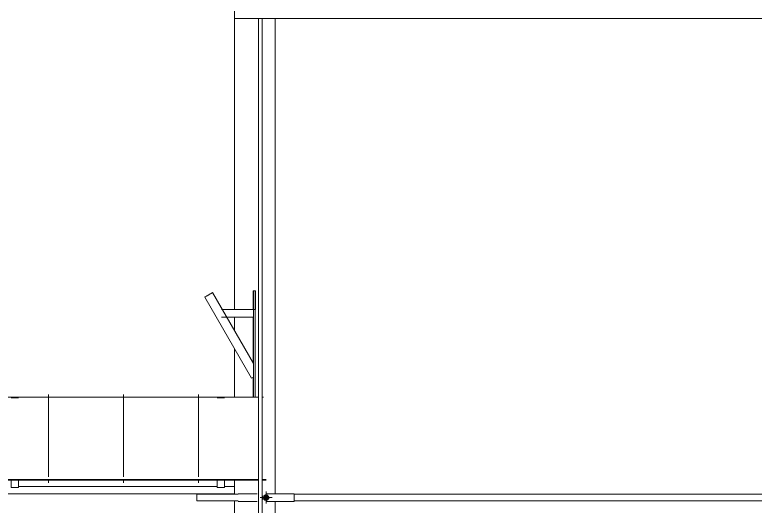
# Model space of a CAD drawing. Header units: millimetres. Extents: x -20192 to 462224, y -45352 to 20466.
# Drawn here: x 176325 to 178301, y 4887 to 6200 of the extents above; entities that cross this region are included whole.
import ezdxf

# ---------------------------------------------------------------- set-up
doc = ezdxf.new("R2010")
doc.units = ezdxf.units.MM
for name, color, linetype, lineweight in [('A-GENM', 13, 'Continuous', 9), ('A-ROOF', 132, 'Continuous', 9), ('A-WALL', 113, 'Continuous', 9), ('E-POWR-CNDT', 130, 'Continuous', 9), ('E-POWR-CNTR', 130, 'Continuous', 9), ('E-POWR-DROP', 130, 'Continuous', 9), ('M-EQPM', 50, 'Continuous', 9)]:
    doc.layers.add(name, color=color, linetype=linetype, lineweight=lineweight)

# ---------------------------------------------------------------- blocks, each defined once
blk = doc.blocks.new('Conduit Elbow - without Fittings - EMT - Standard-1108667-VB2-V-Bourání')
at = {"layer": 'E-POWR-CNDT'}
for p, q in [((10427.6, 4920), (10372.7, 4920)), ((10427.6, 4910), (10427.6, 4920)), ((10427.6, 4900), (10427.6, 4910)), ((10372.7, 4900), (10427.6, 4900))]:
    blk.add_line(p, q, dxfattribs=at)
at = {"layer": 'E-POWR-CNDT', "flags": 128}
for points in [[(10372.7, 4920), (10371.9, 4920), (10371.1, 4920), (10370.3, 4920), (10369.5, 4920), (10368.8, 4920), (10368, 4920), (10367.2, 4920), (10366.4, 4920), (10365.7, 4920), (10364.9, 4920), (10364.2, 4920), (10363.5, 4920), (10362.8, 4920), (10362.1, 4920), (10361.4, 4920), (10360.8, 4920), (10360.2, 4920), (10359.5, 4920), (10358.9, 4920), (10358.4, 4920), (10357.8, 4920), (10357.3, 4920), (10356.8, 4920), (10356.3, 4920), (10355.9, 4920), (10355.5, 4920), (10355.1, 4920), (10354.7, 4920), (10354.4, 4920), (10354.1, 4920), (10353.8, 4920), (10353.6, 4920), (10353.4, 4920), (10353.2, 4920), (10353, 4920), (10352.9, 4920), (10352.8, 4920), (10352.8, 4920), (10352.7, 4920)], [(10352.7, 4900), (10352.7, 4900), (10352.8, 4900), (10352.9, 4900), (10353, 4900), (10353.1, 4900), (10353.3, 4900), (10353.5, 4900), (10353.7, 4900), (10354, 4900), (10354.3, 4900), (10354.6, 4900), (10355, 4900), (10355.4, 4900), (10355.8, 4900), (10356.2, 4900), (10356.7, 4900), (10357.2, 4900), (10357.7, 4900), (10358.2, 4900), (10358.8, 4900), (10359.4, 4900), (10360, 4900), (10360.6, 4900), (10361.3, 4900), (10361.9, 4900), (10362.6, 4900), (10363.3, 4900), (10364, 4900), (10364.7, 4900), (10365.5, 4900), (10366.2, 4900), (10367, 4900), (10367.8, 4900), (10368.5, 4900), (10369.3, 4900), (10370.1, 4900), (10370.9, 4900), (10371.7, 4900), (10372.5, 4900), (10372.7, 4900)]]:
    blk.add_lwpolyline(points, dxfattribs=at)
at = {"layer": 'E-POWR-CNDT'}
for start, end in [(150, 180), (180, 210), (75, 90), (270, 278.791)]:
    blk.add_arc((10352.7, 4910), 10, start, end, dxfattribs=at)
blk = doc.blocks.new('FP_57-VB2-V-Bourání')
at = {"layer": 'M-EQPM', "color": 41}
for p, q in [((9572.1, 4949.3), (9572.1, 4956.4)), ((9772.1, 4949.3), (9772.1, 4956.4)), ((9972.1, 4949.3), (9972.1, 4956.4)), ((10172.1, 4949.3), (10172.1, 4956.4))]:
    blk.add_line(p, q, dxfattribs=at)
blk = doc.blocks.new('FP_58-VB2-V-Bourání')
at = {"layer": 'M-EQPM', "color": 41}
for p, q in [((10332.7, 5178.4), (9522.1, 5178.4)), ((9572.1, 5182.6), (9572.1, 5185.1)), ((9572.1, 5178.6), (9572.1, 5182.6)), ((9572.1, 5173.1), (9572.1, 5178.6)), ((9772.1, 5182.6), (9772.1, 5185.1)), ((9772.1, 5178.6), (9772.1, 5182.6)), ((9772.1, 5173.1), (9772.1, 5178.6)), ((9972.1, 5182.6), (9972.1, 5185.1)), ((9972.1, 5178.6), (9972.1, 5182.6)), ((9972.1, 5173.1), (9972.1, 5178.6)), ((10172.1, 5182.6), (10172.1, 5185.1)), ((10172.1, 5178.6), (10172.1, 5182.6)), ((10172.1, 5173.1), (10172.1, 5178.6)), ((10345.8, 5178.4), (10342.3, 5178.4)), ((9572.1, 5166.1), (9572.1, 5173.1)), ((9572.1, 5157.7), (9572.1, 5166.1)), ((9572.1, 5147.9), (9572.1, 5157.7)), ((9772.1, 5166.1), (9772.1, 5173.1)), ((9772.1, 5157.7), (9772.1, 5166.1)), ((9772.1, 5147.9), (9772.1, 5157.7)), ((9972.1, 5166.1), (9972.1, 5173.1)), ((9972.1, 5157.7), (9972.1, 5166.1)), ((9972.1, 5147.9), (9972.1, 5157.7)), ((10172.1, 5166.1), (10172.1, 5173.1)), ((10172.1, 5157.7), (10172.1, 5166.1)), ((10172.1, 5147.9), (10172.1, 5157.7)), ((9572.1, 5136.8), (9572.1, 5147.9)), ((9772.1, 5136.8), (9772.1, 5147.9)), ((9972.1, 5136.8), (9972.1, 5147.9)), ((10172.1, 5136.8), (10172.1, 5147.9)), ((9572.1, 5124.5), (9572.1, 5136.8)), ((9572.1, 5111), (9572.1, 5124.5)), ((9772.1, 5124.5), (9772.1, 5136.8)), ((9772.1, 5111), (9772.1, 5124.5)), ((9972.1, 5124.5), (9972.1, 5136.8)), ((9972.1, 5111), (9972.1, 5124.5)), ((10172.1, 5124.5), (10172.1, 5136.8)), ((10172.1, 5111), (10172.1, 5124.5)), ((9572.1, 5096.3), (9572.1, 5111)), ((9772.1, 5096.3), (9772.1, 5111)), ((9972.1, 5096.3), (9972.1, 5111)), ((10172.1, 5096.3), (10172.1, 5111)), ((9572.1, 5080.5), (9572.1, 5096.3)), ((9572.1, 5063.6), (9572.1, 5080.5)), ((9772.1, 5080.5), (9772.1, 5096.3)), ((9772.1, 5063.6), (9772.1, 5080.5)), ((9972.1, 5080.5), (9972.1, 5096.3)), ((9972.1, 5063.6), (9972.1, 5080.5)), ((10172.1, 5080.5), (10172.1, 5096.3)), ((10172.1, 5063.6), (10172.1, 5080.5)), ((9572.1, 5045.8), (9572.1, 5063.6)), ((9772.1, 5045.8), (9772.1, 5063.6)), ((9972.1, 5045.8), (9972.1, 5063.6)), ((10172.1, 5045.8), (10172.1, 5063.6)), ((9572.1, 5027), (9572.1, 5045.8)), ((9772.1, 5027), (9772.1, 5045.8)), ((9972.1, 5027), (9972.1, 5045.8)), ((10172.1, 5027), (10172.1, 5045.8)), ((9572.1, 5007.3), (9572.1, 5027)), ((9772.1, 5007.3), (9772.1, 5027)), ((9972.1, 5007.3), (9972.1, 5027)), ((10172.1, 5007.3), (10172.1, 5027)), ((9572.1, 4986.7), (9572.1, 5007.3)), ((9772.1, 4986.7), (9772.1, 5007.3)), ((9972.1, 4986.7), (9972.1, 5007.3)), ((10172.1, 4986.7), (10172.1, 5007.3)), ((9572.1, 4965.4), (9572.1, 4986.7)), ((9772.1, 4965.4), (9772.1, 4986.7)), ((9972.1, 4965.4), (9972.1, 4986.7)), ((10172.1, 4965.4), (10172.1, 4986.7))]:
    blk.add_line(p, q, dxfattribs=at)
blk = doc.blocks.new('DPS_stříška_vstup_hlavní - DPS_stříška_vstup_hlavní - Z01-1557379-VB2-V-Bourání')
at = {"layer": 'M-EQPM'}
h = blk.add_hatch(dxfattribs=at)
h.set_pattern_fill('FP_69', color=41, style=0, pattern_type=2)
h.set_pattern_definition([(90, (10372.1, 4686.27), (-200, 1e-14), [])])
h.paths.add_polyline_path([(10332.6, 4956.4), (10332.6, 4958.3), (9522.1, 4958.3), (9522.1, 4956.4), (10289.7, 4956.4)])
h.paths.add_polyline_path([(10352.9, 4956.4), (10352.9, 4958.3), (10342.6, 4958.3), (10342.6, 4956.4)])
at = {"layer": 'M-EQPM', "color": 41}
for p, q in [((9692.1, 5176.4), (9672.1, 5176.4)), ((10242.1, 5176.4), (10222.1, 5176.4)), ((9522.1, 4956.4), (9522.1, 4958.3)), ((10332.7, 4958.3), (9522.1, 4958.3)), ((9522.1, 4956.4), (10332.7, 4956.4)), ((9692.1, 4956.4), (9672.1, 4956.4)), ((9672.1, 4956.4), (9672.1, 4937.4)), ((9692.1, 4937.4), (9692.1, 4956.4)), ((10242.1, 4956.4), (10222.1, 4956.4)), ((10222.1, 4956.4), (10222.1, 4937.4)), ((10242.1, 4937.4), (10242.1, 4956.4)), ((10352.9, 4958.3), (10342.3, 4958.3)), ((10342.3, 4956.4), (10352.9, 4956.4)), ((9672.1, 4937.4), (9682.1, 4937.4)), ((9682.1, 4937.4), (9692.1, 4937.4)), ((10222.1, 4937.4), (10232.1, 4937.4)), ((10232.1, 4937.4), (10242.1, 4937.4))]:
    blk.add_line(p, q, dxfattribs=at)
blk.add_open_spline([(9522.1, 4958.3), (9522.1, 5016), (9522.1, 5128.3), (9522.1, 5178.4), (9522.1, 5178.4)], degree=3, knots=[0, 0, 0, 0, 0.719081, 1.617932, 1.617932, 1.617932, 1.617932], dxfattribs=at)
for name in ['FP_58-VB2-V-Bourání', 'FP_57-VB2-V-Bourání']:
    blk.add_blockref(name, (0, 0), dxfattribs=at)
blk = doc.blocks.new('Držák na vlajky - Typ 1-1807648-VB2-V-Bourání')
at = {"layer": 'A-GENM', "color": 41}
for p, q in [((10319, 5268.7), (10209.9, 5457.7)), ((10319.7, 5462.2), (10318, 5462.2)), ((10318, 5462.2), (10318, 5412.2)), ((10319.7, 5412.2), (10319.7, 5462.2)), ((10319.7, 5462.2), (10324.7, 5462.2)), ((10324.7, 5462.2), (10324.7, 5412.2)), ((10189.1, 5445.7), (10314.1, 5229.2)), ((10318.8, 5412.2), (10233.9, 5412.2)), ((10319, 5178.4), (10319, 5412.2)), ((10319, 5412.2), (10319.7, 5412.2)), ((10324.7, 5412.2), (10319.7, 5412.2)), ((10324, 5412.2), (10324, 5178.4)), ((10233.9, 5392.2), (10318.8, 5392.2)), ((10318.6, 5392.2), (10318.6, 5269.3)), ((10318.6, 5231.8), (10318.6, 5178.4))]:
    blk.add_line(p, q, dxfattribs=at)
for centre, major_axis, ratio, start_param, end_param in [((10199.5, 5451.7), (10.4, 6), 0.003387, 3.14746, 6.283185), ((10199.5, 5451.7), (8.66, 5), 0.003387, 0.540796, 2.362062), ((10318.8, 5402.2), (0, 10), 0.006775, 4.712389, 6.283185), ((10318.8, 5402.2), (0, 10), 0.006775, 3.141593, 4.712389), ((10324.5, 5235.2), (10.4, 6), 0.003387, 3.14746, 4.147676)]:
    blk.add_ellipse(centre, major_axis=major_axis, ratio=ratio, start_param=start_param, end_param=end_param, dxfattribs=at)

msp = doc.modelspace()

# ---------------------------------------------------------------- hatches: boundary and pattern name
at = {"layer": 'E-POWR-DROP'}
msp.add_hatch(color=256, dxfattribs=at).paths.add_polyline_path([(176997.7, 4901.3), (177003.2, 4905.5), (177004.1, 4907.7), (177004.1, 4912.3), (176999.9, 4917.8), (176993.1, 4918.7), (176989.1, 4916.3), (176986.4, 4910), (176989.1, 4903.7), (176990.9, 4902.2), (176995.4, 4901.6)])

# ---------------------------------------------------------------- linework, layer by layer
at = {"layer": 'A-ROOF', "color": 41}
for p, q in [((176911.4, 6210), (176911.4, 6190)), ((183977.4, 6190), (176911.4, 6190)), ((176334.8, 4940), (176864.8, 4940)), ((176884.8, 4940), (176911.4, 4940))]:
    msp.add_line(p, q, dxfattribs=at)
at = {"layer": 'A-WALL'}
for p, q in [((176911.4, 6190), (176911.4, 5411.9)), ((177019.2, 6190), (177019.2, 4920)), ((176911.4, 5392.5), (176911.4, 5355.7)), ((176911.4, 5307.7), (176911.4, 5178.4)), ((176911.4, 4956.4), (176911.4, 4919)), ((176911.4, 4901.1), (176911.4, 3432)), ((177019.2, 4900), (177019.2, 2040))]:
    msp.add_line(p, q, dxfattribs=at)
at = {"layer": 'A-WALL', "color": 41}
msp.add_line((176911.4, 4920), (171917.1, 4920), dxfattribs=at)
at = {"layer": 'E-POWR-CNDT', "color": 41}
for p, q in [((176975.2, 6190), (176975.2, 6164.7)), ((176985.2, 6164.7), (176985.2, 6190)), ((176975.2, 6164.7), (176975.2, 927.2)), ((176985.2, 927.2), (176985.2, 6164.7))]:
    msp.add_line(p, q, dxfattribs=at)
at = {"layer": 'E-POWR-CNDT'}
for p, q in [((176920.6, 4919), (176810.4, 4919)), ((176810.4, 4919), (176810.4, 4901)), ((176810.4, 4901), (176920.6, 4901)), ((176971.6, 4920), (176920.6, 4920)), ((183850.6, 4919), (177070.2, 4919)), ((177070.2, 4901), (183850.6, 4901)), ((176920.6, 4900), (176971.6, 4900))]:
    msp.add_line(p, q, dxfattribs=at)
at = {"layer": 'E-POWR-CNTR'}
for p, q in [((176995.4, 4894), (176995.4, 4926)), ((176979.4, 4910), (177011.4, 4910))]:
    msp.add_line(p, q, dxfattribs=at)

# ---------------------------------------------------------------- block references
at = {"layer": 'A-GENM', "color": 41}
msp.add_blockref('Držák na vlajky - Typ 1-1807648-VB2-V-Bourání', (166642.7, 0), dxfattribs=at)
at = {"layer": 'E-POWR-CNDT'}
msp.add_blockref('Conduit Elbow - without Fittings - EMT - Standard-1108667-VB2-V-Bourání', (166642.7, 0), dxfattribs=at)
at = {"layer": 'M-EQPM', "color": 41}
msp.add_blockref('DPS_stříška_vstup_hlavní - DPS_stříška_vstup_hlavní - Z01-1557379-VB2-V-Bourání', (166642.7, 0), dxfattribs=at)

doc.saveas('drawing.dxf')
